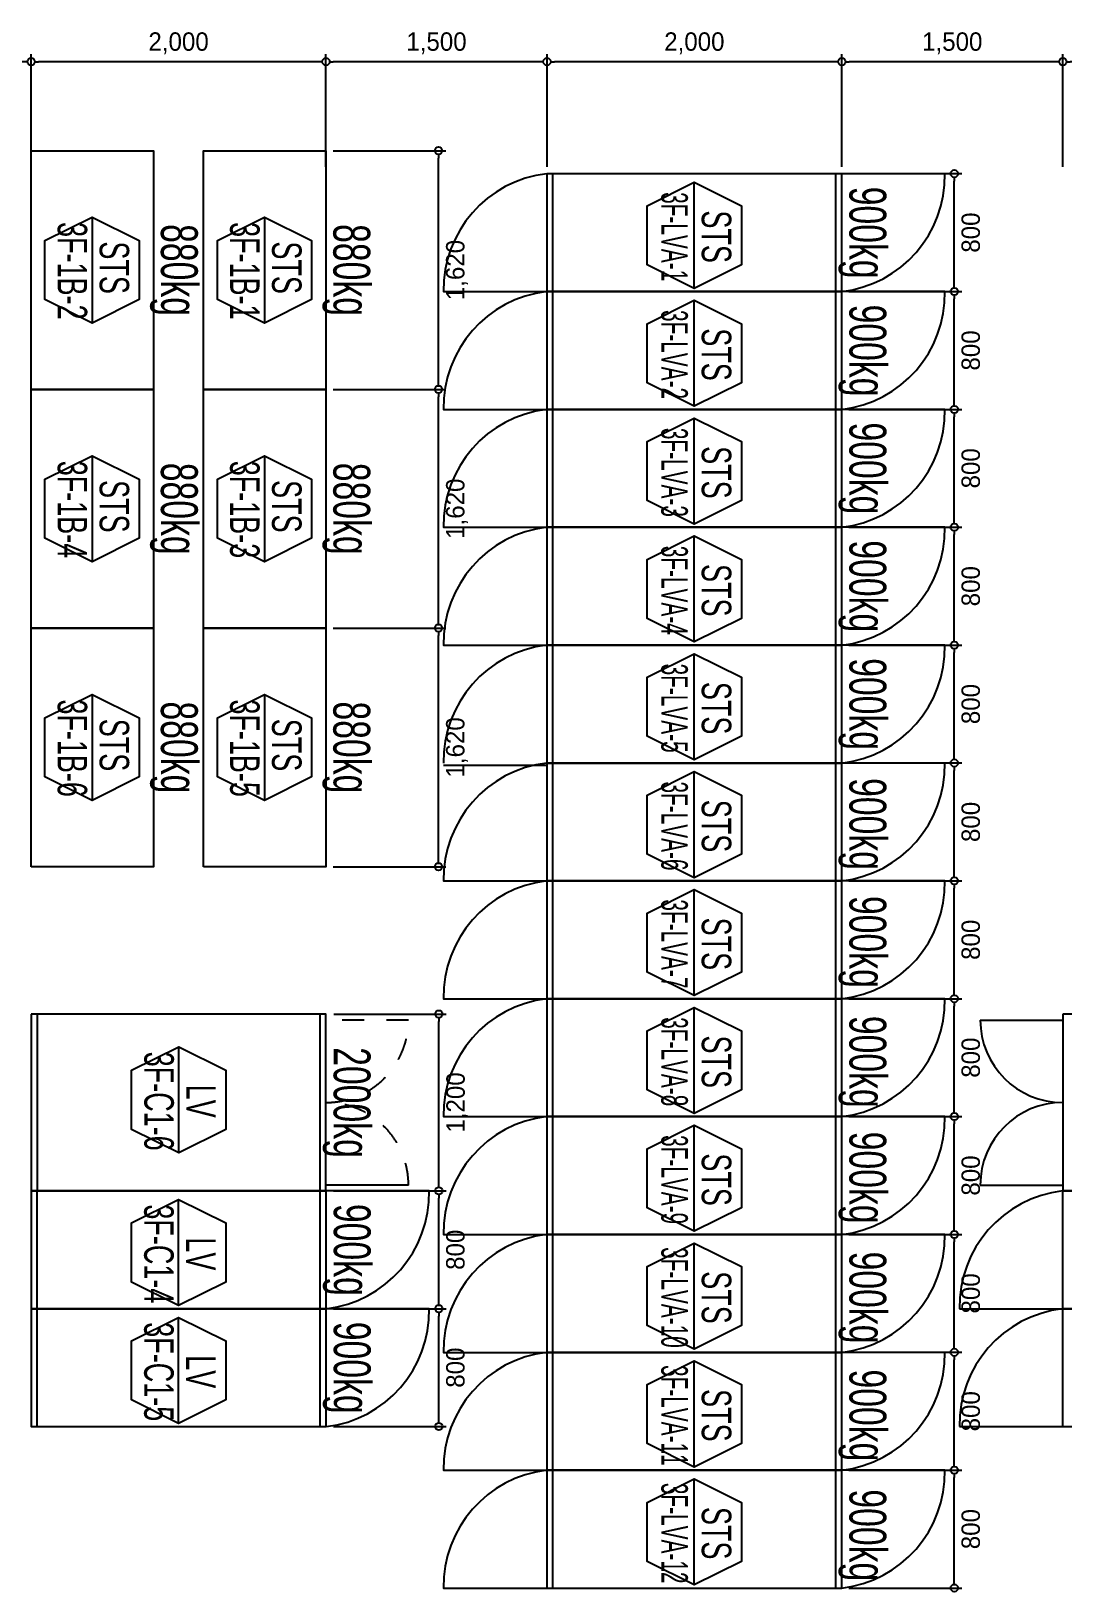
# Model space of a CAD drawing. Header units: millimetres. Extents: x 89978 to 501025, y -351975 to 837171.
# Drawn here: x 295250 to 302250, y 387487 to 398079 of the extents above; entities that cross this region are included whole.
import ezdxf
from ezdxf.enums import TextEntityAlignment as Align

# ---------------------------------------------------------------- set-up
doc = ezdxf.new("R2010")
doc.units = ezdxf.units.MM
doc.header["$LTSCALE"] = 150
doc.linetypes.add('D1', pattern=[3, 1, -1, 1])
doc.layers.get('Defpoints').update_dxf_attribs({"color": 150})
for name, color, linetype in [('------00 Switch Gear', 3, 'Continuous'), ('------00 Switch Gear_Number', 1, 'Continuous'), ('-----36 Dimension', 1, 'Continuous'), ('20251030_전기하중검토', 241, 'Continuous')]:
    doc.layers.add(name, color=color, linetype=linetype)
doc.styles.add('ELEC', font='')
doc.styles.get('ELEC').set_extended_font_data('Dotum')
doc.dimstyles.new('ELEC', dxfattribs={"dimscale": 100, "dimtxt": 2, "dimasz": 1, "dimexe": 2, "dimexo": 1, "dimgap": 1, "dimtad": 1, "dimdec": 0, "dimrnd": 0.25, "dimzin": 9, "dimdsep": 32, "dimlunit": 6, "dimtxsty": 'ELEC', "dimblk": 'Z_DOT', "dimcen": 3, "dimclrd": 7, "dimclre": 7, "dimclrt": 3, "dimadec": 0, "dimazin": 0, "dimtfac": 1, "dimtdec": 0, "dimtix": 1, "dimtmove": 2, "dimatfit": 1, "dimfxl": 1, "dimarcsym": 0})

# ---------------------------------------------------------------- blocks, each defined once
blk = doc.blocks.new('_DOTBLANK')
at = {"color": 0, "linetype": 'ByBlock'}
blk.add_line((-0.5, 0), (-1, 0), dxfattribs=at)
blk.add_circle((0, 0), 0.5, dxfattribs=at)
blk = doc.blocks.new('*D179')
at = {"layer": '-----36 Dimension', "color": 0, "lineweight": -2, "transparency": 16777216}
for p, q in [((300750, 397158, 0), (300750, 397922, 0)), ((302200, 397872, 0), (300800, 397872, 0)), ((302250, 397162, 0), (302250, 397922, 0))]:
    blk.add_line(p, q, dxfattribs=at)
at = {"layer": 'Defpoints', "color": 0, "transparency": 16777216}
for p in [(300750, 397872, 0), (300750, 397108, 0), (302250, 397112, 0)]:
    blk.add_point(p, dxfattribs=at)
at = {"layer": '-----36 Dimension', "color": 0, "lineweight": -2, "transparency": 16777216, "xscale": 50, "yscale": 50, "zscale": 50, "rotation": 180}
blk.add_blockref('_DOTBLANK', (300750, 397872, 0), dxfattribs=at)
at = {"layer": '-----36 Dimension', "color": 0, "lineweight": -2, "transparency": 16777216, "xscale": 50, "yscale": 50, "zscale": 50}
blk.add_blockref('_DOTBLANK', (302250, 397872, 0), dxfattribs=at)
at = {"layer": '-----36 Dimension', "color": 0, "transparency": 16777216, "insert": (301500, 397997, 0), "char_height": 125, "attachment_point": 5, "style": 'ELEC'}
blk.add_mtext('1,500', dxfattribs=at)
blk = doc.blocks.new('Z_DOT')
for p, q in [((-2, 0), (2, 0)), ((0, -2), (0, 2))]:
    blk.add_line(p, q)
for radius in [2.5, 1.25]:
    blk.add_circle((0, 0), radius)
blk = doc.blocks.new('*D194')
at = {"layer": '-----36 Dimension', "color": 0, "lineweight": -2, "transparency": 16777216}
for p, q in [((300800, 397112), (301564, 397112)), ((301514, 396362), (301514, 397062)), ((300798, 396312), (301564, 396312))]:
    blk.add_line(p, q, dxfattribs=at)
at = {"layer": 'Defpoints', "color": 0, "transparency": 16777216}
for p in [(300750, 397112, 0), (301514, 397112), (300748, 396312, 0)]:
    blk.add_point(p, dxfattribs=at)
at = {"layer": '-----36 Dimension', "color": 0, "lineweight": -2, "transparency": 16777216, "xscale": 50, "yscale": 50, "zscale": 50}
for p, rotation in [((301514, 397112), 90), ((301514, 396312), 270)]:
    blk.add_blockref('_DOTBLANK', p, dxfattribs=dict(at, rotation=rotation))
at = {"layer": '-----36 Dimension', "color": 0, "transparency": 16777216, "insert": (301626, 396712), "char_height": 125, "attachment_point": 5, "rotation": 90, "style": 'ELEC'}
blk.add_mtext('800', dxfattribs=at)
blk = doc.blocks.new('*D195')
at = {"layer": '-----36 Dimension', "color": 0, "lineweight": -2, "transparency": 16777216}
for p, q in [((300800, 396312, 0), (301564, 396312, 0)), ((301514, 395562, 0), (301514, 396262, 0)), ((300798, 395512, 0), (301564, 395512, 0))]:
    blk.add_line(p, q, dxfattribs=at)
at = {"layer": 'Defpoints', "color": 0, "transparency": 16777216}
for p in [(300750, 396312, 0), (301514, 396312, 0), (300748, 395512, 0)]:
    blk.add_point(p, dxfattribs=at)
at = {"layer": '-----36 Dimension', "color": 0, "lineweight": -2, "transparency": 16777216, "xscale": 50, "yscale": 50, "zscale": 50}
for p, rotation in [((301514, 396312, 0), 90), ((301514, 395512, 0), 270)]:
    blk.add_blockref('_DOTBLANK', p, dxfattribs=dict(at, rotation=rotation))
at = {"layer": '-----36 Dimension', "color": 0, "transparency": 16777216, "insert": (301626, 395912, 0), "char_height": 125, "attachment_point": 5, "rotation": 90, "style": 'ELEC'}
blk.add_mtext('800', dxfattribs=at)
blk = doc.blocks.new('*D196')
at = {"layer": '-----36 Dimension', "color": 0, "lineweight": -2, "transparency": 16777216}
for p, q in [((300800, 395512, 0), (301564, 395512, 0)), ((301514, 394762, 0), (301514, 395462, 0)), ((300798, 394712, 0), (301564, 394712, 0))]:
    blk.add_line(p, q, dxfattribs=at)
at = {"layer": 'Defpoints', "color": 0, "transparency": 16777216}
for p in [(300750, 395512, 0), (301514, 395512, 0), (300748, 394712, 0)]:
    blk.add_point(p, dxfattribs=at)
at = {"layer": '-----36 Dimension', "color": 0, "lineweight": -2, "transparency": 16777216, "xscale": 50, "yscale": 50, "zscale": 50}
for p, rotation in [((301514, 395512, 0), 90), ((301514, 394712, 0), 270)]:
    blk.add_blockref('_DOTBLANK', p, dxfattribs=dict(at, rotation=rotation))
at = {"layer": '-----36 Dimension', "color": 0, "transparency": 16777216, "insert": (301626, 395112, 0), "char_height": 125, "attachment_point": 5, "rotation": 90, "style": 'ELEC'}
blk.add_mtext('800', dxfattribs=at)
blk = doc.blocks.new('*D197')
at = {"layer": '-----36 Dimension', "color": 0, "lineweight": -2, "transparency": 16777216}
for p, q in [((300800, 394712, 0), (301564, 394712, 0)), ((301514, 393962, 0), (301514, 394662, 0)), ((300798, 393912, 0), (301564, 393912, 0))]:
    blk.add_line(p, q, dxfattribs=at)
at = {"layer": 'Defpoints', "color": 0, "transparency": 16777216}
for p in [(300750, 394712, 0), (301514, 394712, 0), (300748, 393912, 0)]:
    blk.add_point(p, dxfattribs=at)
at = {"layer": '-----36 Dimension', "color": 0, "lineweight": -2, "transparency": 16777216, "xscale": 50, "yscale": 50, "zscale": 50}
for p, rotation in [((301514, 394712, 0), 90), ((301514, 393912, 0), 270)]:
    blk.add_blockref('_DOTBLANK', p, dxfattribs=dict(at, rotation=rotation))
at = {"layer": '-----36 Dimension', "color": 0, "transparency": 16777216, "insert": (301626, 394312, 0), "char_height": 125, "attachment_point": 5, "rotation": 90, "style": 'ELEC'}
blk.add_mtext('800', dxfattribs=at)
blk = doc.blocks.new('*D198')
at = {"layer": '-----36 Dimension', "color": 0, "lineweight": -2, "transparency": 16777216}
for p, q in [((300800, 393912, 0), (301564, 393912, 0)), ((301514, 393162, 0), (301514, 393862, 0)), ((300798, 393112, 0), (301564, 393112, 0))]:
    blk.add_line(p, q, dxfattribs=at)
at = {"layer": 'Defpoints', "color": 0, "transparency": 16777216}
for p in [(300750, 393912, 0), (301514, 393912, 0), (300748, 393112, 0)]:
    blk.add_point(p, dxfattribs=at)
at = {"layer": '-----36 Dimension', "color": 0, "lineweight": -2, "transparency": 16777216, "xscale": 50, "yscale": 50, "zscale": 50}
for p, rotation in [((301514, 393912, 0), 90), ((301514, 393112, 0), 270)]:
    blk.add_blockref('_DOTBLANK', p, dxfattribs=dict(at, rotation=rotation))
at = {"layer": '-----36 Dimension', "color": 0, "transparency": 16777216, "insert": (301626, 393512, 0), "char_height": 125, "attachment_point": 5, "rotation": 90, "style": 'ELEC'}
blk.add_mtext('800', dxfattribs=at)
blk = doc.blocks.new('*D199')
at = {"layer": '-----36 Dimension', "color": 0, "lineweight": -2, "transparency": 16777216}
for p, q in [((300800, 393112, 0), (301564, 393112, 0)), ((301514, 392362, 0), (301514, 393062, 0)), ((300798, 392312, 0), (301564, 392312, 0))]:
    blk.add_line(p, q, dxfattribs=at)
at = {"layer": 'Defpoints', "color": 0, "transparency": 16777216}
for p in [(300750, 393112, 0), (301514, 393112, 0), (300748, 392312, 0)]:
    blk.add_point(p, dxfattribs=at)
at = {"layer": '-----36 Dimension', "color": 0, "lineweight": -2, "transparency": 16777216, "xscale": 50, "yscale": 50, "zscale": 50}
for p, rotation in [((301514, 393112, 0), 90), ((301514, 392312, 0), 270)]:
    blk.add_blockref('_DOTBLANK', p, dxfattribs=dict(at, rotation=rotation))
at = {"layer": '-----36 Dimension', "color": 0, "transparency": 16777216, "insert": (301626, 392712, 0), "char_height": 125, "attachment_point": 5, "rotation": 90, "style": 'ELEC'}
blk.add_mtext('800', dxfattribs=at)
blk = doc.blocks.new('*D200')
at = {"layer": '-----36 Dimension', "color": 0, "lineweight": -2, "transparency": 16777216}
for p, q in [((300800, 392312, 0), (301564, 392312, 0)), ((301514, 391562, 0), (301514, 392262, 0)), ((300798, 391512, 0), (301564, 391512, 0))]:
    blk.add_line(p, q, dxfattribs=at)
at = {"layer": 'Defpoints', "color": 0, "transparency": 16777216}
for p in [(300750, 392312, 0), (301514, 392312, 0), (300748, 391512, 0)]:
    blk.add_point(p, dxfattribs=at)
at = {"layer": '-----36 Dimension', "color": 0, "lineweight": -2, "transparency": 16777216, "xscale": 50, "yscale": 50, "zscale": 50}
for p, rotation in [((301514, 392312, 0), 90), ((301514, 391512, 0), 270)]:
    blk.add_blockref('_DOTBLANK', p, dxfattribs=dict(at, rotation=rotation))
at = {"layer": '-----36 Dimension', "color": 0, "transparency": 16777216, "insert": (301626, 391912, 0), "char_height": 125, "attachment_point": 5, "rotation": 90, "style": 'ELEC'}
blk.add_mtext('800', dxfattribs=at)
blk = doc.blocks.new('*D201')
at = {"layer": '-----36 Dimension', "color": 0, "lineweight": -2, "transparency": 16777216}
for p, q in [((300800, 391512, 0), (301564, 391512, 0)), ((301514, 390762, 0), (301514, 391462, 0)), ((300798, 390712, 0), (301564, 390712, 0))]:
    blk.add_line(p, q, dxfattribs=at)
at = {"layer": 'Defpoints', "color": 0, "transparency": 16777216}
for p in [(300750, 391512, 0), (301514, 391512, 0), (300748, 390712, 0)]:
    blk.add_point(p, dxfattribs=at)
at = {"layer": '-----36 Dimension', "color": 0, "lineweight": -2, "transparency": 16777216, "xscale": 50, "yscale": 50, "zscale": 50}
for p, rotation in [((301514, 391512, 0), 90), ((301514, 390712, 0), 270)]:
    blk.add_blockref('_DOTBLANK', p, dxfattribs=dict(at, rotation=rotation))
at = {"layer": '-----36 Dimension', "color": 0, "transparency": 16777216, "insert": (301626, 391112, 0), "char_height": 125, "attachment_point": 5, "rotation": 90, "style": 'ELEC'}
blk.add_mtext('800', dxfattribs=at)
blk = doc.blocks.new('*D202')
at = {"layer": '-----36 Dimension', "color": 0, "lineweight": -2, "transparency": 16777216}
for p, q in [((300800, 390712, 0), (301564, 390712, 0)), ((301514, 389962, 0), (301514, 390662, 0)), ((300798, 389912, 0), (301564, 389912, 0))]:
    blk.add_line(p, q, dxfattribs=at)
at = {"layer": 'Defpoints', "color": 0, "transparency": 16777216}
for p in [(300750, 390712, 0), (301514, 390712, 0), (300748, 389912, 0)]:
    blk.add_point(p, dxfattribs=at)
at = {"layer": '-----36 Dimension', "color": 0, "lineweight": -2, "transparency": 16777216, "xscale": 50, "yscale": 50, "zscale": 50}
for p, rotation in [((301514, 390712, 0), 90), ((301514, 389912, 0), 270)]:
    blk.add_blockref('_DOTBLANK', p, dxfattribs=dict(at, rotation=rotation))
at = {"layer": '-----36 Dimension', "color": 0, "transparency": 16777216, "insert": (301626, 390312, 0), "char_height": 125, "attachment_point": 5, "rotation": 90, "style": 'ELEC'}
blk.add_mtext('800', dxfattribs=at)
blk = doc.blocks.new('*D203')
at = {"layer": '-----36 Dimension', "color": 0, "lineweight": -2, "transparency": 16777216}
for p, q in [((300800, 389912, 0), (301564, 389912, 0)), ((301514, 389162, 0), (301514, 389862, 0)), ((300798, 389112, 0), (301564, 389112, 0))]:
    blk.add_line(p, q, dxfattribs=at)
at = {"layer": 'Defpoints', "color": 0, "transparency": 16777216}
for p in [(300750, 389912, 0), (301514, 389912, 0), (300748, 389112, 0)]:
    blk.add_point(p, dxfattribs=at)
at = {"layer": '-----36 Dimension', "color": 0, "lineweight": -2, "transparency": 16777216, "xscale": 50, "yscale": 50, "zscale": 50}
for p, rotation in [((301514, 389912, 0), 90), ((301514, 389112, 0), 270)]:
    blk.add_blockref('_DOTBLANK', p, dxfattribs=dict(at, rotation=rotation))
at = {"layer": '-----36 Dimension', "color": 0, "transparency": 16777216, "insert": (301626, 389512, 0), "char_height": 125, "attachment_point": 5, "rotation": 90, "style": 'ELEC'}
blk.add_mtext('800', dxfattribs=at)
blk = doc.blocks.new('*D204')
at = {"layer": '-----36 Dimension', "color": 0, "lineweight": -2, "transparency": 16777216}
for p, q in [((300800, 389112), (301564, 389112)), ((301514, 388362), (301514, 389062)), ((300798, 388312), (301564, 388312))]:
    blk.add_line(p, q, dxfattribs=at)
at = {"layer": 'Defpoints', "color": 0, "transparency": 16777216}
for p in [(300750, 389112, 0), (301514, 389112), (300748, 388312, 0)]:
    blk.add_point(p, dxfattribs=at)
at = {"layer": '-----36 Dimension', "color": 0, "lineweight": -2, "transparency": 16777216, "xscale": 50, "yscale": 50, "zscale": 50}
for p, rotation in [((301514, 389112), 90), ((301514, 388312), 270)]:
    blk.add_blockref('_DOTBLANK', p, dxfattribs=dict(at, rotation=rotation))
at = {"layer": '-----36 Dimension', "color": 0, "transparency": 16777216, "insert": (301626, 388712), "char_height": 125, "attachment_point": 5, "rotation": 90, "style": 'ELEC'}
blk.add_mtext('800', dxfattribs=at)
blk = doc.blocks.new('*D205')
at = {"layer": '-----36 Dimension', "color": 0, "lineweight": -2, "transparency": 16777216}
for p, q in [((300800, 388312), (301564, 388312)), ((301514, 387562), (301514, 388262)), ((300798, 387512), (301564, 387512))]:
    blk.add_line(p, q, dxfattribs=at)
at = {"layer": 'Defpoints', "color": 0, "transparency": 16777216}
for p in [(300750, 388312, 0), (301514, 388312), (300748, 387512, 0)]:
    blk.add_point(p, dxfattribs=at)
at = {"layer": '-----36 Dimension', "color": 0, "lineweight": -2, "transparency": 16777216, "xscale": 50, "yscale": 50, "zscale": 50}
for p, rotation in [((301514, 388312), 90), ((301514, 387512), 270)]:
    blk.add_blockref('_DOTBLANK', p, dxfattribs=dict(at, rotation=rotation))
at = {"layer": '-----36 Dimension', "color": 0, "transparency": 16777216, "insert": (301626, 387912), "char_height": 125, "attachment_point": 5, "rotation": 90, "style": 'ELEC'}
blk.add_mtext('800', dxfattribs=at)
blk = doc.blocks.new('*D206')
at = {"layer": '-----36 Dimension', "color": 0, "lineweight": -2, "transparency": 16777216}
for p, q in [((298750, 397158, 0), (298750, 397922, 0)), ((300700, 397872, 0), (298800, 397872, 0)), ((300750, 397162, 0), (300750, 397922, 0))]:
    blk.add_line(p, q, dxfattribs=at)
at = {"layer": 'Defpoints', "color": 0, "transparency": 16777216}
for p in [(298750, 397872, 0), (298750, 397108, 0), (300750, 397112, 0)]:
    blk.add_point(p, dxfattribs=at)
at = {"layer": '-----36 Dimension', "color": 0, "lineweight": -2, "transparency": 16777216, "xscale": 50, "yscale": 50, "zscale": 50, "rotation": 180}
blk.add_blockref('_DOTBLANK', (298750, 397872, 0), dxfattribs=at)
at = {"layer": '-----36 Dimension', "color": 0, "lineweight": -2, "transparency": 16777216, "xscale": 50, "yscale": 50, "zscale": 50}
blk.add_blockref('_DOTBLANK', (300750, 397872, 0), dxfattribs=at)
at = {"layer": '-----36 Dimension', "color": 0, "transparency": 16777216, "insert": (299750, 397997, 0), "char_height": 125, "attachment_point": 5, "style": 'ELEC'}
blk.add_mtext('2,000', dxfattribs=at)
blk = doc.blocks.new('*D208')
at = {"layer": '-----36 Dimension', "color": 0, "lineweight": -2, "transparency": 16777216}
for p, q in [((293750, 397158), (293750, 397922)), ((295200, 397872), (293800, 397872)), ((295250, 397162), (295250, 397922))]:
    blk.add_line(p, q, dxfattribs=at)
at = {"layer": 'Defpoints', "color": 0, "transparency": 16777216}
for p in [(293750, 397872), (293750, 397108), (295250, 397112)]:
    blk.add_point(p, dxfattribs=at)
at = {"layer": '-----36 Dimension', "color": 0, "lineweight": -2, "transparency": 16777216, "xscale": 50, "yscale": 50, "zscale": 50, "rotation": 180}
blk.add_blockref('_DOTBLANK', (293750, 397872), dxfattribs=at)
at = {"layer": '-----36 Dimension', "color": 0, "lineweight": -2, "transparency": 16777216, "xscale": 50, "yscale": 50, "zscale": 50}
blk.add_blockref('_DOTBLANK', (295250, 397872), dxfattribs=at)
at = {"layer": '-----36 Dimension', "color": 0, "transparency": 16777216, "insert": (294500, 397997), "char_height": 125, "attachment_point": 5, "style": 'ELEC'}
blk.add_mtext('1,500', dxfattribs=at)
blk = doc.blocks.new('*D209')
at = {"layer": '-----36 Dimension', "color": 0, "lineweight": -2, "transparency": 16777216}
for p, q in [((302250, 397158), (302250, 397922)), ((304200, 397872), (302300, 397872)), ((304250, 397162), (304250, 397922))]:
    blk.add_line(p, q, dxfattribs=at)
at = {"layer": 'Defpoints', "color": 0, "transparency": 16777216}
for p in [(302250, 397872), (302250, 397108), (304250, 397112)]:
    blk.add_point(p, dxfattribs=at)
at = {"layer": '-----36 Dimension', "color": 0, "lineweight": -2, "transparency": 16777216, "xscale": 50, "yscale": 50, "zscale": 50, "rotation": 180}
blk.add_blockref('_DOTBLANK', (302250, 397872), dxfattribs=at)
at = {"layer": '-----36 Dimension', "color": 0, "lineweight": -2, "transparency": 16777216, "xscale": 50, "yscale": 50, "zscale": 50}
blk.add_blockref('_DOTBLANK', (304250, 397872), dxfattribs=at)
at = {"layer": '-----36 Dimension', "color": 0, "transparency": 16777216, "insert": (303250, 397997), "char_height": 125, "attachment_point": 5, "style": 'ELEC'}
blk.add_mtext('2,000', dxfattribs=at)
blk = doc.blocks.new('*D213')
at = {"layer": '-----36 Dimension', "color": 0, "lineweight": -2, "transparency": 16777216}
for p, q in [((297250, 397158, 0), (297250, 397922, 0)), ((298700, 397872, 0), (297300, 397872, 0)), ((298750, 397162, 0), (298750, 397922, 0))]:
    blk.add_line(p, q, dxfattribs=at)
at = {"layer": 'Defpoints', "color": 0, "transparency": 16777216}
for p in [(297250, 397872, 0), (297250, 397108, 0), (298750, 397112, 0)]:
    blk.add_point(p, dxfattribs=at)
at = {"layer": '-----36 Dimension', "color": 0, "lineweight": -2, "transparency": 16777216, "xscale": 50, "yscale": 50, "zscale": 50, "rotation": 180}
blk.add_blockref('_DOTBLANK', (297250, 397872, 0), dxfattribs=at)
at = {"layer": '-----36 Dimension', "color": 0, "lineweight": -2, "transparency": 16777216, "xscale": 50, "yscale": 50, "zscale": 50}
blk.add_blockref('_DOTBLANK', (298750, 397872, 0), dxfattribs=at)
at = {"layer": '-----36 Dimension', "color": 0, "transparency": 16777216, "insert": (298000, 397997, 0), "char_height": 125, "attachment_point": 5, "style": 'ELEC'}
blk.add_mtext('1,500', dxfattribs=at)
blk = doc.blocks.new('*D217')
at = {"layer": '-----36 Dimension', "color": 0, "lineweight": -2, "transparency": 16777216}
for p, q in [((295250, 397158, 0), (295250, 397922, 0)), ((297200, 397872, 0), (295300, 397872, 0)), ((297250, 397162, 0), (297250, 397922, 0))]:
    blk.add_line(p, q, dxfattribs=at)
at = {"layer": 'Defpoints', "color": 0, "transparency": 16777216}
for p in [(295250, 397872, 0), (295250, 397108, 0), (297250, 397112, 0)]:
    blk.add_point(p, dxfattribs=at)
at = {"layer": '-----36 Dimension', "color": 0, "lineweight": -2, "transparency": 16777216, "xscale": 50, "yscale": 50, "zscale": 50, "rotation": 180}
blk.add_blockref('_DOTBLANK', (295250, 397872, 0), dxfattribs=at)
at = {"layer": '-----36 Dimension', "color": 0, "lineweight": -2, "transparency": 16777216, "xscale": 50, "yscale": 50, "zscale": 50}
blk.add_blockref('_DOTBLANK', (297250, 397872, 0), dxfattribs=at)
at = {"layer": '-----36 Dimension', "color": 0, "transparency": 16777216, "insert": (296250, 397997, 0), "char_height": 125, "attachment_point": 5, "style": 'ELEC'}
blk.add_mtext('2,000', dxfattribs=at)
blk = doc.blocks.new('STS-R')
blk.add_lwpolyline([(886994, -128588), (888614, -128588), (888614, -129418), (886994, -129418), (886994, -128588)])
blk = doc.blocks.new('*D183')
at = {"layer": '-----36 Dimension', "color": 0, "lineweight": -2, "transparency": 16777216}
for p, q in [((297300, 397268), (298064, 397268)), ((298014, 395698), (298014, 397218)), ((297298, 395648), (298064, 395648))]:
    blk.add_line(p, q, dxfattribs=at)
at = {"layer": 'Defpoints', "color": 0, "transparency": 16777216}
for p in [(297250, 397268, 0), (298014, 397268), (297248, 395648, 0)]:
    blk.add_point(p, dxfattribs=at)
at = {"layer": '-----36 Dimension', "color": 0, "lineweight": -2, "transparency": 16777216, "xscale": 50, "yscale": 50, "zscale": 50}
for p, rotation in [((298014, 397268), 90), ((298014, 395648), 270)]:
    blk.add_blockref('_DOTBLANK', p, dxfattribs=dict(at, rotation=rotation))
at = {"layer": '-----36 Dimension', "color": 0, "transparency": 16777216, "insert": (298139, 396458), "char_height": 125, "attachment_point": 5, "rotation": 90, "style": 'ELEC'}
blk.add_mtext('1,620', dxfattribs=at)
blk = doc.blocks.new('*D184')
at = {"layer": '-----36 Dimension', "color": 0, "lineweight": -2, "transparency": 16777216}
for p, q in [((297300, 395648), (298064, 395648)), ((298014, 394078), (298014, 395598)), ((297298, 394028), (298064, 394028))]:
    blk.add_line(p, q, dxfattribs=at)
at = {"layer": 'Defpoints', "color": 0, "transparency": 16777216}
for p in [(297250, 395648, 0), (298014, 395648), (297248, 394028, 0)]:
    blk.add_point(p, dxfattribs=at)
at = {"layer": '-----36 Dimension', "color": 0, "lineweight": -2, "transparency": 16777216, "xscale": 50, "yscale": 50, "zscale": 50}
for p, rotation in [((298014, 395648), 90), ((298014, 394028), 270)]:
    blk.add_blockref('_DOTBLANK', p, dxfattribs=dict(at, rotation=rotation))
at = {"layer": '-----36 Dimension', "color": 0, "transparency": 16777216, "insert": (298139, 394838), "char_height": 125, "attachment_point": 5, "rotation": 90, "style": 'ELEC'}
blk.add_mtext('1,620', dxfattribs=at)
blk = doc.blocks.new('*D185')
at = {"layer": '-----36 Dimension', "color": 0, "lineweight": -2, "transparency": 16777216}
for p, q in [((297300, 394028), (298064, 394028)), ((298014, 392458), (298014, 393978)), ((297298, 392408), (298064, 392408))]:
    blk.add_line(p, q, dxfattribs=at)
at = {"layer": 'Defpoints', "color": 0, "transparency": 16777216}
for p in [(297250, 394028, 0), (298014, 394028), (297248, 392408, 0)]:
    blk.add_point(p, dxfattribs=at)
at = {"layer": '-----36 Dimension', "color": 0, "lineweight": -2, "transparency": 16777216, "xscale": 50, "yscale": 50, "zscale": 50}
for p, rotation in [((298014, 394028), 90), ((298014, 392408), 270)]:
    blk.add_blockref('_DOTBLANK', p, dxfattribs=dict(at, rotation=rotation))
at = {"layer": '-----36 Dimension', "color": 0, "transparency": 16777216, "insert": (298139, 393218), "char_height": 125, "attachment_point": 5, "rotation": 90, "style": 'ELEC'}
blk.add_mtext('1,620', dxfattribs=at)
blk = doc.blocks.new('*D186')
at = {"layer": '-----36 Dimension', "color": 0, "lineweight": -2, "transparency": 16777216}
for p, q in [((297303, 391408), (298066, 391408)), ((298016, 390258), (298016, 391358)), ((297301, 390208), (298066, 390208))]:
    blk.add_line(p, q, dxfattribs=at)
at = {"layer": 'Defpoints', "color": 0, "transparency": 16777216}
for p in [(297253, 391408, 0), (298016, 391408), (297251, 390208, 0)]:
    blk.add_point(p, dxfattribs=at)
at = {"layer": '-----36 Dimension', "color": 0, "lineweight": -2, "transparency": 16777216, "xscale": 50, "yscale": 50, "zscale": 50}
for p, rotation in [((298016, 391408), 90), ((298016, 390208), 270)]:
    blk.add_blockref('_DOTBLANK', p, dxfattribs=dict(at, rotation=rotation))
at = {"layer": '-----36 Dimension', "color": 0, "transparency": 16777216, "insert": (298141, 390808), "char_height": 125, "attachment_point": 5, "rotation": 90, "style": 'ELEC'}
blk.add_mtext('1,200', dxfattribs=at)
blk = doc.blocks.new('*D187')
at = {"layer": '-----36 Dimension', "color": 0, "lineweight": -2, "transparency": 16777216}
for p, q in [((297303, 390208), (298066, 390208)), ((298016, 389458), (298016, 390158)), ((297301, 389408), (298066, 389408))]:
    blk.add_line(p, q, dxfattribs=at)
at = {"layer": 'Defpoints', "color": 0, "transparency": 16777216}
for p in [(297253, 390208, 0), (298016, 390208), (297251, 389408, 0)]:
    blk.add_point(p, dxfattribs=at)
at = {"layer": '-----36 Dimension', "color": 0, "lineweight": -2, "transparency": 16777216, "xscale": 50, "yscale": 50, "zscale": 50}
for p, rotation in [((298016, 390208), 90), ((298016, 389408), 270)]:
    blk.add_blockref('_DOTBLANK', p, dxfattribs=dict(at, rotation=rotation))
at = {"layer": '-----36 Dimension', "color": 0, "transparency": 16777216, "insert": (298129, 389808), "char_height": 125, "attachment_point": 5, "rotation": 90, "style": 'ELEC'}
blk.add_mtext('800', dxfattribs=at)
blk = doc.blocks.new('*D188')
at = {"layer": '-----36 Dimension', "color": 0, "lineweight": -2, "transparency": 16777216}
for p, q in [((297303, 389408), (298066, 389408)), ((298016, 388658), (298016, 389358)), ((297301, 388608), (298066, 388608))]:
    blk.add_line(p, q, dxfattribs=at)
at = {"layer": 'Defpoints', "color": 0, "transparency": 16777216}
for p in [(297253, 389408, 0), (298016, 389408), (297251, 388608, 0)]:
    blk.add_point(p, dxfattribs=at)
at = {"layer": '-----36 Dimension', "color": 0, "lineweight": -2, "transparency": 16777216, "xscale": 50, "yscale": 50, "zscale": 50}
for p, rotation in [((298016, 389408), 90), ((298016, 388608), 270)]:
    blk.add_blockref('_DOTBLANK', p, dxfattribs=dict(at, rotation=rotation))
at = {"layer": '-----36 Dimension', "color": 0, "transparency": 16777216, "insert": (298129, 389008), "char_height": 125, "attachment_point": 5, "rotation": 90, "style": 'ELEC'}
blk.add_mtext('800', dxfattribs=at)

msp = doc.modelspace()

# ---------------------------------------------------------------- linework, layer by layer
at = {"layer": '------00 Switch Gear'}
for p, q in [((298790, 396311.7, 0), (298790, 397111.7, 0)), ((300710, 396311.7, 0), (300710, 397111.7, 0)), ((298790, 395511.7, 0), (298790, 396311.7, 0)), ((300710, 395511.7, 0), (300710, 396311.7, 0)), ((298790, 394711.7, 0), (298790, 395511.7, 0)), ((300710, 394711.7, 0), (300710, 395511.7, 0)), ((298790, 393911.7, 0), (298790, 394711.7, 0)), ((300710, 393911.7, 0), (300710, 394711.7, 0)), ((298790, 393111.7, 0), (298790, 393911.7, 0)), ((300710, 393111.7, 0), (300710, 393911.7, 0)), ((298790, 392311.7, 0), (298790, 393111.7, 0)), ((300710, 392311.7, 0), (300710, 393111.7, 0)), ((298790, 391511.7, 0), (298790, 392311.7, 0)), ((300710, 391511.7, 0), (300710, 392311.7, 0)), ((298790, 390711.7, 0), (298790, 391511.7, 0)), ((300710, 390711.7, 0), (300710, 391511.7, 0)), ((295290, 391407.6, 0), (295290, 390207.6, 0)), ((297208, 391407.6, 0), (297208, 390207.6, 0)), ((301690, 391367.6, 0), (302250, 391367.6, 0)), ((298790.1, 389911.7, 0), (298790.1, 390711.7, 0)), ((300710.1, 389911.7, 0), (300710.1, 390711.7, 0)), ((297810, 390247.6, 0), (297250, 390247.6, 0)), ((301690, 390247.6, 0), (302250, 390247.6, 0)), ((295291, 389407.6, 0), (295291, 390207.6, 0)), ((297211, 389407.6, 0), (297211, 390207.6, 0)), ((297951, 390207.6, 0), (297251, 390207.6, 0)), ((298790.1, 389111.7, 0), (298790.1, 389911.7, 0)), ((300710.1, 389111.7, 0), (300710.1, 389911.7, 0)), ((295291, 388607.6, 0), (295291, 389407.6, 0)), ((297211, 388607.6, 0), (297211, 389407.6, 0)), ((297951, 389407.6, 0), (297251, 389407.6, 0)), ((301549, 389407.6, 0), (302249, 389407.6, 0)), ((298790.1, 388311.7, 0), (298790.1, 389111.7, 0)), ((300710.1, 388311.7, 0), (300710.1, 389111.7, 0)), ((301549, 388607.6, 0), (302249, 388607.6, 0)), ((298790.1, 387511.7, 0), (298790.1, 388311.7, 0)), ((300710.1, 387511.7, 0), (300710.1, 388311.7, 0))]:
    msp.add_line(p, q, dxfattribs=at)
at = {"layer": '------00 Switch Gear', "linetype": 'D1'}
msp.add_line((297810, 391367.6, 0), (297250, 391367.6, 0), dxfattribs=at)
at = {"layer": '------00 Switch Gear', "elevation": 0}
for points in [[(298748, 397111.7, 0.3857431), (298048, 396311.7), (298748, 396311.7)], [(300750, 396311.7, 0.3857431), (301450, 397111.7), (300750, 397111.7)], [(298748, 396311.7, 0.3857431), (298048, 395511.7), (298748, 395511.7)], [(300750, 395511.7, 0.3857431), (301450, 396311.7), (300750, 396311.7)], [(298748, 395511.7, 0.3857431), (298048, 394711.7), (298748, 394711.7)], [(300750, 394711.7, 0.3857431), (301450, 395511.7), (300750, 395511.7)], [(298748, 394711.7, 0.3857431), (298048, 393911.7), (298748, 393911.7)], [(300750, 393911.7, 0.3857431), (301450, 394711.7), (300750, 394711.7)], [(298748, 393911.7, 0.3857431), (298048, 393111.7)], [(300750, 393111.7, 0.3857431), (301450, 393911.7), (300750, 393911.7)], [(298748, 393111.7, 0.3857431), (298048, 392311.7), (298748, 392311.7)], [(300750, 392311.7, 0.3857431), (301450, 393111.7), (300750, 393111.7)], [(298748, 392311.7, 0.3857431), (298048, 391511.7), (298748, 391511.7)], [(300750, 391511.7, 0.3857431), (301450, 392311.7), (300750, 392311.7)], [(298748, 391511.7, 0.3857431), (298048, 390711.7), (298748, 390711.7)], [(300750, 390711.7, 0.3857431), (301450, 391511.7), (300750, 391511.7)], [(298748.1, 390711.7, 0.3857431), (298048.1, 389911.7), (298748.1, 389911.7)], [(300750.1, 389911.7, 0.3857431), (301450.1, 390711.7), (300750.1, 390711.7)], [(298748.1, 389911.7, 0.3857431), (298048.1, 389111.7), (298748.1, 389111.7)], [(300750.1, 389111.7, 0.3857431), (301450.1, 389911.7), (300750.1, 389911.7)], [(298748.1, 389111.7, 0.3857431), (298048.1, 388311.7), (298748.1, 388311.7)], [(300750.1, 388311.7, 0.3857431), (301450.1, 389111.7), (300750.1, 389111.7)], [(298748.1, 388311.7, 0.3857431), (298048.1, 387511.7), (298748.1, 387511.7)], [(300750.1, 387511.7, 0.3857431), (301450.1, 388311.7), (300750.1, 388311.7)]]:
    msp.add_lwpolyline(points, format="xyb", dxfattribs=at)
for points in [[(300750, 396311.7), (300750, 397111.7), (298748, 397111.7), (298748, 396311.7)], [(300750, 395511.7), (300750, 396311.7), (298748, 396311.7), (298748, 395511.7)], [(300750, 394711.7), (300750, 395511.7), (298748, 395511.7), (298748, 394711.7)], [(300750, 393911.7), (300750, 394711.7), (298748, 394711.7), (298748, 393911.7)], [(300750, 393111.7), (300750, 393911.7), (298748, 393911.7), (298748, 393111.7)], [(300750, 392311.7), (300750, 393111.7), (298748, 393111.7), (298748, 392311.7)], [(300750, 391511.7), (300750, 392311.7), (298748, 392311.7), (298748, 391511.7)], [(300750, 390711.7), (300750, 391511.7), (298748, 391511.7), (298748, 390711.7)], [(295250, 391407.6), (295250, 390207.6), (297250, 390207.6), (297250, 391407.6)], [(302250, 391407.6), (302250, 390207.6), (304250, 390207.6), (304250, 391407.6)], [(300750.1, 389911.7), (300750.1, 390711.7), (298748.1, 390711.7), (298748.1, 389911.7)], [(297251, 389407.6), (297251, 390207.6), (295249, 390207.6), (295249, 389407.6)], [(304251, 389407.6), (304251, 390207.6), (302249, 390207.6), (302249, 389407.6)], [(300750.1, 389111.7), (300750.1, 389911.7), (298748.1, 389911.7), (298748.1, 389111.7)], [(297251, 388607.6), (297251, 389407.6), (295249, 389407.6), (295249, 388607.6)], [(304251, 388607.6), (304251, 389407.6), (302249, 389407.6), (302249, 388607.6)], [(300750.1, 388311.7), (300750.1, 389111.7), (298748.1, 389111.7), (298748.1, 388311.7)], [(300750.1, 387511.7), (300750.1, 388311.7), (298748.1, 388311.7), (298748.1, 387511.7)]]:
    msp.add_lwpolyline(points, close=True, dxfattribs=at)
msp.add_lwpolyline([(298048, 393097.8), (298748, 393097.8)], dxfattribs=at)
at = {"layer": '------00 Switch Gear', "linetype": 'D1'}
for centre, start, end in [((297250, 391367.6, 0), 270, 0), ((297250, 390247.6, 0), 0, 90)]:
    msp.add_arc(centre, 560, start, end, dxfattribs=at)
at = {"layer": '------00 Switch Gear'}
for centre, radius, start, end in [((302250, 391367.6, 0), 560, 180, 270), ((302250, 390247.6, 0), 560, 90, 180), ((297159.7, 390193.8, 0), 791.5, 276.62652, 1.00162), ((302340.3, 389421.5, 0), 791.5, 96.62652, 181.00162), ((297159.7, 389393.8, 0), 791.5, 276.62652, 1.00162), ((302340.3, 388621.5, 0), 791.5, 96.62652, 181.00162)]:
    msp.add_arc(centre, radius, start, end, dxfattribs=at)
at = {"layer": '------00 Switch Gear_Number', "elevation": 0}
for points in [[(299749, 396333.5), (299749, 397053.5), (300069, 396893.8), (300069, 396493.1), (299749, 396333.5), (299429, 396493.1), (299429, 396893.8), (299749, 397053.5)], [(299749, 395533.5), (299749, 396253.5), (300069, 396093.8), (300069, 395693.1), (299749, 395533.5), (299429, 395693.1), (299429, 396093.8), (299749, 396253.5)], [(299749, 394733.5), (299749, 395453.5), (300069, 395293.8), (300069, 394893.1), (299749, 394733.5), (299429, 394893.1), (299429, 395293.8), (299749, 395453.5)], [(299749, 393933.5), (299749, 394653.5), (300069, 394493.8), (300069, 394093.1), (299749, 393933.5), (299429, 394093.1), (299429, 394493.8), (299749, 394653.5)], [(299749, 393133.5), (299749, 393853.5), (300069, 393693.8), (300069, 393293.1), (299749, 393133.5), (299429, 393293.1), (299429, 393693.8), (299749, 393853.5)], [(299749, 392333.5), (299749, 393053.5), (300069, 392893.8), (300069, 392493.1), (299749, 392333.5), (299429, 392493.1), (299429, 392893.8), (299749, 393053.5)], [(299749, 391533.5), (299749, 392253.5), (300069, 392093.8), (300069, 391693.1), (299749, 391533.5), (299429, 391693.1), (299429, 392093.8), (299749, 392253.5)], [(299749, 390733.5), (299749, 391453.5), (300069, 391293.8), (300069, 390893.1), (299749, 390733.5), (299429, 390893.1), (299429, 391293.8), (299749, 391453.5)], [(296251, 390465.8), (296251, 391185.8), (296571, 391026.1), (296571, 390625.4), (296251, 390465.8), (295931, 390625.4), (295931, 391026.1), (296251, 391185.8)], [(299749.1, 389933.5), (299749.1, 390653.5), (300069.1, 390493.8), (300069.1, 390093.1), (299749.1, 389933.5), (299429.1, 390093.1), (299429.1, 390493.8), (299749.1, 390653.5)], [(296250, 389429.4), (296250, 390149.4), (296570, 389989.8), (296570, 389589.1), (296250, 389429.4), (295930, 389589.1), (295930, 389989.8), (296250, 390149.4)], [(299749.1, 389133.5), (299749.1, 389853.5), (300069.1, 389693.8), (300069.1, 389293.1), (299749.1, 389133.5), (299429.1, 389293.1), (299429.1, 389693.8), (299749.1, 389853.5)], [(296250, 388629.4), (296250, 389349.4), (296570, 389189.8), (296570, 388789.1), (296250, 388629.4), (295930, 388789.1), (295930, 389189.8), (296250, 389349.4)], [(299749.1, 388333.5), (299749.1, 389053.5), (300069.1, 388893.8), (300069.1, 388493.1), (299749.1, 388333.5), (299429.1, 388493.1), (299429.1, 388893.8), (299749.1, 389053.5)], [(299749.1, 387533.5), (299749.1, 388253.5), (300069.1, 388093.8), (300069.1, 387693.1), (299749.1, 387533.5), (299429.1, 387693.1), (299429.1, 388093.8), (299749.1, 388253.5)]]:
    msp.add_lwpolyline(points, dxfattribs=at)
at = {"layer": '------00 Switch Gear_Number', "color": 1, "elevation": 0}
for points in [[(295663, 396817.6), (295663, 396097.6), (295343, 396257.3), (295343, 396658), (295663, 396817.6), (295983, 396658), (295983, 396257.3), (295663, 396097.6)], [(296833, 396817.6), (296833, 396097.6), (296513, 396257.3), (296513, 396658), (296833, 396817.6), (297153, 396658), (297153, 396257.3), (296833, 396097.6)], [(295663, 395197.6), (295663, 394477.6), (295343, 394637.3), (295343, 395038), (295663, 395197.6), (295983, 395038), (295983, 394637.3), (295663, 394477.6)], [(296833, 395197.6), (296833, 394477.6), (296513, 394637.3), (296513, 395038), (296833, 395197.6), (297153, 395038), (297153, 394637.3), (296833, 394477.6)], [(295663, 393577.6), (295663, 392857.6), (295343, 393017.3), (295343, 393418), (295663, 393577.6), (295983, 393418), (295983, 393017.3), (295663, 392857.6)], [(296833, 393577.6), (296833, 392857.6), (296513, 393017.3), (296513, 393418), (296833, 393577.6), (297153, 393418), (297153, 393017.3), (296833, 392857.6)]]:
    msp.add_lwpolyline(points, dxfattribs=at)

# ---------------------------------------------------------------- block references
at = {"layer": '------00 Switch Gear', "rotation": 90.00000000000001}
for p in [(166662, -491346.1, 0), (167832, -491346.1, 0), (166662, -492966.1, 0), (167832, -492966.1, 0), (166662, -494586.1, 0), (167832, -494586.1, 0)]:
    msp.add_blockref('STS-R', p, dxfattribs=at)

# ---------------------------------------------------------------- texts
at = {"layer": '------00 Switch Gear_Number', "color": 0, "style": 'ELEC'}
for s, height, width, p in [('3F-LVA-1', 180, 0.6, (299615.6, 396684.3, 0)), ('STS', 200, 0.7, (299900.2, 396684.3, 0)), ('3F-1B-2', 200, 0.7, (295529.6, 396452.6, 0)), ('3F-1B-1', 200, 0.7, (296699.6, 396452.6, 0)), ('STS', 200, 0.7, (295814.2, 396474, 0)), ('STS', 200, 0.7, (296984.2, 396474, 0)), ('3F-LVA-2', 180, 0.6, (299615.6, 395884.3, 0)), ('STS', 200, 0.7, (299900.2, 395884.3, 0)), ('3F-LVA-3', 180, 0.6, (299615.6, 395084.3, 0)), ('STS', 200, 0.7, (299900.2, 395084.3, 0)), ('3F-1B-4', 200, 0.7, (295529.6, 394832.6, 0)), ('3F-1B-3', 200, 0.7, (296699.6, 394832.6, 0)), ('STS', 200, 0.7, (295814.2, 394854, 0)), ('STS', 200, 0.7, (296984.2, 394854, 0)), ('3F-LVA-4', 180, 0.6, (299615.6, 394284.3, 0)), ('STS', 200, 0.7, (299900.2, 394284.3, 0)), ('3F-LVA-5', 180, 0.6, (299615.6, 393484.3, 0)), ('STS', 200, 0.7, (299900.2, 393484.3, 0)), ('3F-1B-6', 200, 0.7, (295529.6, 393212.6, 0)), ('3F-1B-5', 200, 0.7, (296699.6, 393212.6, 0)), ('STS', 200, 0.7, (295814.2, 393234, 0)), ('STS', 200, 0.7, (296984.2, 393234, 0)), ('3F-LVA-6', 180, 0.6, (299615.6, 392684.3, 0)), ('STS', 200, 0.7, (299900.2, 392684.3, 0)), ('3F-LVA-7', 180, 0.6, (299615.6, 391884.3, 0)), ('STS', 200, 0.7, (299900.2, 391884.3, 0)), ('3F-LVA-8', 180, 0.6, (299615.6, 391084.3, 0)), ('STS', 200, 0.7, (299900.2, 391084.3, 0)), ('3F-C1-6', 200, 0.7, (296117.6, 390816.5, 0)), ('LV', 200, 0.7, (296402.2, 390816.5, 0)), ('3F-LVA-9', 180, 0.6, (299615.7, 390284.3, 0)), ('STS', 200, 0.7, (299900.3, 390284.3, 0)), ('3F-C1-4', 200, 0.7, (296116.6, 389780.2, 0)), ('LV', 200, 0.7, (296401.2, 389780.2, 0)), ('3F-LVA-10', 180, 0.6, (299615.7, 389484.3, 0)), ('STS', 200, 0.7, (299900.3, 389484.3, 0)), ('3F-C1-5', 200, 0.7, (296116.6, 388980.2, 0)), ('LV', 200, 0.7, (296401.2, 388980.2, 0)), ('3F-LVA-11', 180, 0.6, (299615.7, 388684.3, 0)), ('STS', 200, 0.7, (299900.3, 388684.3, 0)), ('3F-LVA-12', 180, 0.6, (299615.7, 387884.3, 0)), ('STS', 200, 0.7, (299900.3, 387884.3, 0))]:
    msp.add_text(s, height=height, rotation=270, dxfattribs=dict(at, width=width)).set_placement(p, align=Align.MIDDLE_CENTER)
at = {"layer": '20251030_전기하중검토', "style": 'ELEC', "width": 0.7}
for s, p in [('900kg', (300896, 396711.7, 0)), ('880kg', (296224, 396457.9, 0)), ('880kg', (297394, 396457.9, 0)), ('900kg', (300896, 395911.7, 0)), ('900kg', (300896, 395111.7, 0)), ('880kg', (296224, 394837.9, 0)), ('880kg', (297394, 394837.9, 0)), ('900kg', (300896, 394311.7, 0)), ('900kg', (300896, 393511.7, 0)), ('880kg', (296224, 393217.9, 0)), ('880kg', (297394, 393217.9, 0)), ('900kg', (300896, 392697.8, 0)), ('900kg', (300896, 391897.8, 0)), ('900kg', (300896, 391084, 0)), ('2000kg', (297396, 390807.6, 0)), ('900kg', (300896, 390297.8, 0)), ('900kg', (297397, 389807.6, 0)), ('900kg', (300896, 389484, 0)), ('900kg', (297397, 389007.6, 0)), ('900kg', (300896, 388684, 0)), ('900kg', (300896, 387870.2, 0))]:
    msp.add_text(s, height=250, rotation=270, dxfattribs=at).set_placement(p, align=Align.MIDDLE)

# ---------------------------------------------------------------- dimensions: what is measured, and where the dimension line sits
at = {"layer": '-----36 Dimension'}
for base, p1, p2, picture, middle in [((293750, 397872.2, 0), (295250, 397111.7, 0), (293750, 397108.5, 0), '*D208', (294500, 397996.9, 0)), ((295250, 397872.2, 0), (297250, 397111.7, 0), (295250, 397108.5, 0), '*D217', (296250, 397996.9, 0)), ((297250, 397872.2, 0), (298750, 397111.7, 0), (297250, 397108.5, 0), '*D213', (298000, 397996.9, 0)), ((298750, 397872.2, 0), (300750, 397111.7, 0), (298750, 397108.5, 0), '*D206', (299750, 397996.9, 0)), ((300750, 397872.2, 0), (302250, 397111.7, 0), (300750, 397108.5, 0), '*D179', (301500, 397996.9, 0)), ((302250, 397872.2, 0), (304250, 397111.7, 0), (302250, 397108.5, 0), '*D209', (303250, 397996.9, 0))]:
    dim = msp.add_linear_dim(base=base, p1=p1, p2=p2, dimstyle='ELEC', override={"dimscale": 50, "dimtxt": 2.5, "dimexe": 1, "dimtad": 2, "dimtxsty": 'ELEC', "dimblk1": 'DOTBLANK', "dimblk2": 'DOTBLANK', "dimsah": 1, "dimclrd": 0, "dimclre": 0, "dimclrt": 0}, dxfattribs=at)
    dim.commit()
    dim.dimension.update_dxf_attribs({"geometry": picture, "text_midpoint": middle})
for base, p1, p2, picture, middle in [((298014.3, 397267.6, 0), (297248, 395647.6, 0), (297250, 397267.6, 0), '*D183', (298139, 396457.6, 0)), ((301513.7, 397111.7, 0), (300748.4, 396311.7, 0), (300750, 397111.7, 0), '*D194', (301626.3, 396711.7, 0)), ((301513.7, 396311.7, 0), (300748.4, 395511.7, 0), (300750, 396311.7, 0), '*D195', (301626.3, 395911.7, 0)), ((298014.3, 395647.6, 0), (297248, 394027.6, 0), (297250, 395647.6, 0), '*D184', (298139, 394837.6, 0)), ((301513.7, 395511.7, 0), (300748.4, 394711.7, 0), (300750, 395511.7, 0), '*D196', (301626.3, 395111.7, 0)), ((301513.7, 394711.7, 0), (300748.4, 393911.7, 0), (300750, 394711.7, 0), '*D197', (301626.3, 394311.7, 0)), ((298014.3, 394027.6, 0), (297248, 392407.6, 0), (297250, 394027.6, 0), '*D185', (298139, 393217.6, 0)), ((301513.7, 393911.7, 0), (300748.4, 393111.7, 0), (300750, 393911.7, 0), '*D198', (301626.3, 393511.7, 0)), ((301513.7, 393111.7, 0), (300748.4, 392311.7, 0), (300750, 393111.7, 0), '*D199', (301626.3, 392711.7, 0)), ((301513.7, 392311.7, 0), (300748.4, 391511.7, 0), (300750, 392311.7, 0), '*D200', (301626.3, 391911.7, 0)), ((301513.7, 391511.7, 0), (300748.4, 390711.7, 0), (300750, 391511.7, 0), '*D201', (301626.3, 391111.7, 0)), ((298016.3, 391407.6, 0), (297251, 390207.6, 0), (297252.6, 391407.6, 0), '*D186', (298141, 390807.6, 0)), ((301513.7, 390711.7, 0), (300748.4, 389911.7, 0), (300750, 390711.7, 0), '*D202', (301626.3, 390311.7, 0)), ((298016.3, 390207.6, 0), (297251, 389407.6, 0), (297252.6, 390207.6, 0), '*D187', (298128.9, 389807.6, 0)), ((301513.7, 389911.7, 0), (300748.4, 389111.7, 0), (300750, 389911.7, 0), '*D203', (301626.3, 389511.7, 0)), ((298016.3, 389407.6, 0), (297251, 388607.6, 0), (297252.6, 389407.6, 0), '*D188', (298128.9, 389007.6, 0)), ((301513.7, 389111.7, 0), (300748.4, 388311.7, 0), (300750, 389111.7, 0), '*D204', (301626.3, 388711.7, 0)), ((301513.7, 388311.7, 0), (300748.4, 387511.7, 0), (300750, 388311.7, 0), '*D205', (301626.3, 387911.7, 0))]:
    dim = msp.add_linear_dim(base=base, p1=p1, p2=p2, angle=270, dimstyle='ELEC', override={"dimscale": 50, "dimtxt": 2.5, "dimexe": 1, "dimtad": 2, "dimtxsty": 'ELEC', "dimblk1": 'DOTBLANK', "dimblk2": 'DOTBLANK', "dimsah": 1, "dimclrd": 0, "dimclre": 0, "dimclrt": 0}, dxfattribs=at)
    dim.commit()
    dim.dimension.update_dxf_attribs({"geometry": picture, "text_midpoint": middle})

doc.saveas('drawing.dxf')
